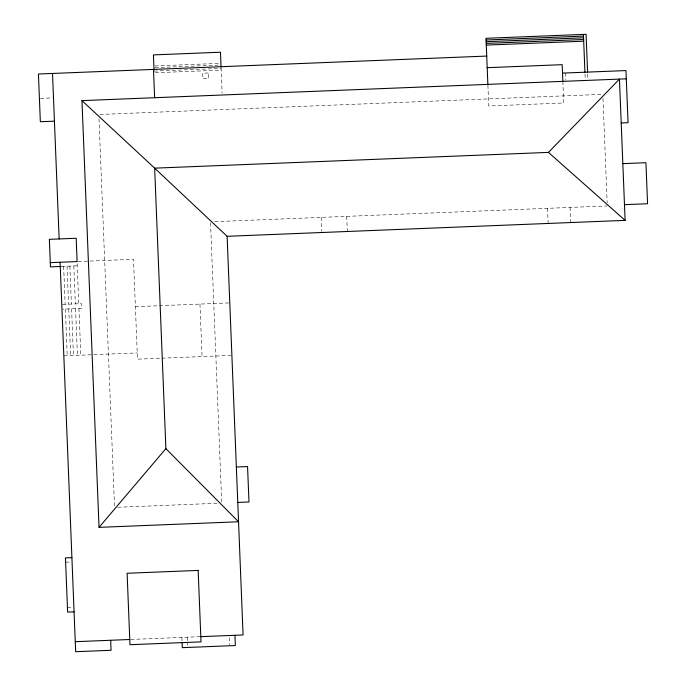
<?xml version="1.0" encoding="UTF-8"?>
<svg xmlns="http://www.w3.org/2000/svg" width="686" height="686" viewBox="0 0 686 686"><rect width="100%" height="100%" fill="white"/><g stroke="black" fill="none" stroke-linecap="round" stroke-linejoin="round"><path stroke-width="0.51" stroke-dasharray="3.43 2.57" d="M154.933 65.959L220.909 63.318M155.002 67.657L220.978 65.016M154.067 71.095L221.115 68.411M155.199 72.75L221.184 70.109M40.414 98.381L52.496 97.901M99.899 114.459L602.814 94.325M214.744 221.647L607.282 205.937M78.127 261.529L133.487 259.308L137.483 359.155L160.816 358.221M61.62 266.442L77.226 265.816M62.503 304.421L81.668 303.658L81.857 308.374L62.692 309.146M135.382 306.668L229.784 302.886M63.832 355.871L137.234 352.93M161.827 358.178L231.885 355.374M117.735 507.263L217.496 503.267M65.624 562.194L71.155 561.971M67.434 607.419L72.965 607.196M130.82 639.455L200.029 636.685M602.985 98.578L607.153 202.747M587.67 74.088L587.885 79.319M585.012 74.105L585.227 79.413M565.59 72.99L565.881 80.219M570.092 207.421L570.701 222.547M562.854 81.377L563.721 102.994L488.732 105.996L487.909 85.407M547.548 208.33L548.148 223.456M346.704 216.364L347.305 231.491M321.254 217.385L321.82 231.499M221.089 67.777L222.11 93.356M229.45 637.56L229.733 644.737M210.533 222.89L221.707 502.032M199.96 304.078L202.061 356.566M187.458 637.191L187.621 641.29M187.664 642.31L187.784 645.389M181.893 637.414L182.064 641.513M98.998 118.781L114.553 507.391M77.149 263.69L78.753 303.769M78.941 308.494L80.811 355.194M73.831 265.954L75.357 303.907M75.546 308.631L77.415 355.331M69.869 266.108L71.395 304.07M71.584 308.786L73.453 355.485M67.039 266.219L68.566 304.181M68.754 308.897L70.624 355.597M63.644 266.357L65.17 304.318M65.359 309.034L67.228 355.734M208.252 73.008L202.421 73.239L202.644 78.787L208.475 78.547L208.252 73.008"/><path stroke-width="1.03" d="M165.883 448.653L238.548 521.772L99.033 527.354L165.883 448.653L154.659 168.156L81.96 100.619L626.301 78.83M548.457 152.395L619.449 79.104L625.109 220.369L227.117 236.301L154.659 168.156L548.457 152.395L625.109 220.369M486.091 40.002L583.494 36.101M486.16 41.7L583.554 37.799M486.228 43.398L583.623 39.496M486.288 45.096L583.692 41.194M486.734 56.072L38.433 74.019L40.345 121.731L54.434 121.165M487.197 67.682L562.186 64.673L562.854 81.377M562.52 73.11L625.966 70.572L628.059 122.7L621.207 122.966M622.837 163.637L645.929 162.711L647.567 203.742L624.474 204.668M50.292 262.644L77.115 261.572L76.18 238.265L49.358 239.337L50.464 266.888L61.165 266.46M236.353 467.003L247.56 466.557L248.975 501.981L237.768 502.426M71.901 557.632L65.453 557.889L67.622 612.109L74.071 611.852M75.271 641.684L129.8 639.498M200.809 636.659L243.076 634.962L227.117 236.301M587.585 71.996L586.084 34.3L486.022 38.305L487.875 84.704M583.426 34.403L584.935 72.099M221.055 66.988L220.463 52.222L153.424 54.906L154.016 69.672M234.929 635.296L235.341 645.535L182.304 647.661L182.099 642.533M153.493 69.415L154.624 97.712M110.669 640.27L111.063 650.285L75.666 651.7L60.085 262.249M81.96 100.619L99.033 527.354M52.522 73.453L59.15 238.942M198.151 570.418L127.107 573.264L129.971 644.711L201.015 641.864L198.151 570.418"/></g></svg>
